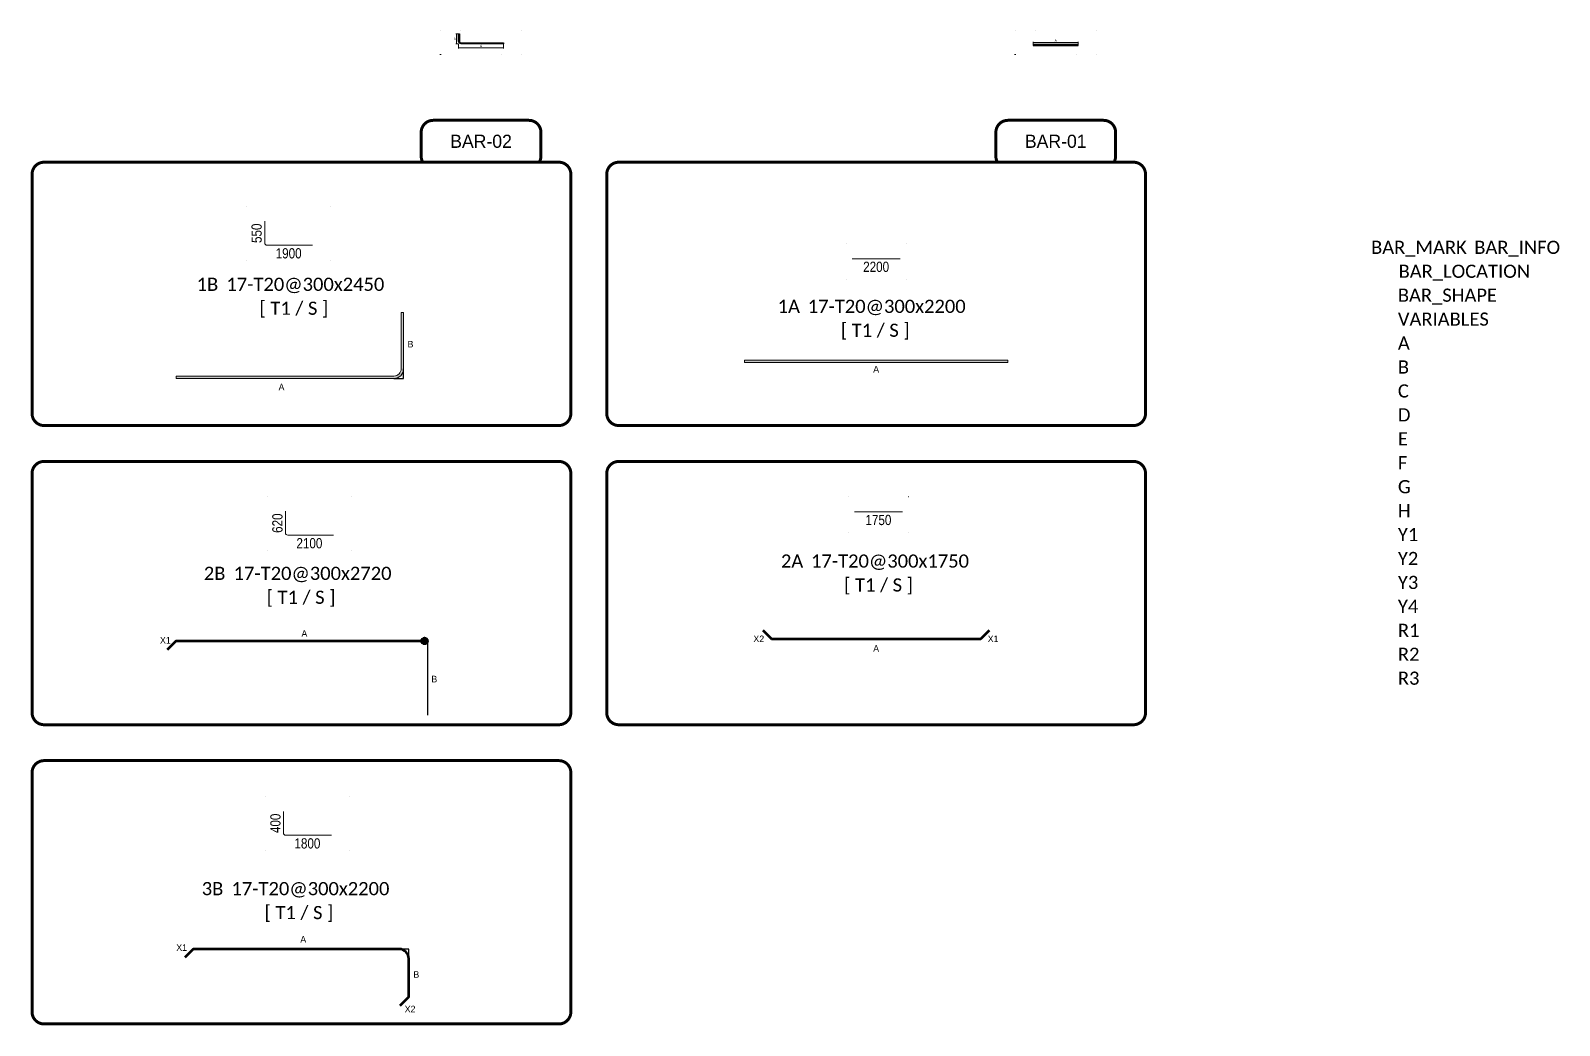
# Model space of a CAD drawing. Header units: millimetres. Extents: x -60174 to 9129, y -15592 to -3144.
# Drawn here: x -3641 to 9129, y -13092 to -4780 of the extents above; entities that cross this region are included whole.
import ezdxf
from ezdxf.enums import TextEntityAlignment as Align

# ---------------------------------------------------------------- set-up
doc = ezdxf.new("R2010")
doc.units = ezdxf.units.MM
doc.header["$LTSCALE"] = 80
doc.linetypes.add('DOT', pattern=[6.35, 0, -6.35])
for name, color, linetype, lineweight in [('S-ANNO-MARK', 2, 'Continuous', 5), ('S-ANNO-TEXT', 3, 'Continuous', 15), ('S-BAR-EXCEL', 4, 'Continuous', 30), ('S-BAR-SEC-HTCH-EXCEL', 253, 'Continuous', 5), ('S-RBAR-SECT', 4, 'Continuous', 9), ('S-RBAR-SECT-HTCH', 252, 'Continuous', 5), ('S-RBAR-TEXT', 3, 'Continuous', 9), ('S-REBAR-MARK', 124, 'Continuous', 9), ('S-REBAR-SHAP', 220, 'Continuous', 9), ('S-SLAB-RBAR', 6, 'Continuous', 53)]:
    doc.layers.add(name, color=color, linetype=linetype, lineweight=lineweight)
doc.styles.add('ARIAL Narrow', font='ARIALN.TTF')
doc.styles.add('ARIAL ROUNDED', font='ARLRDBD.TTF')
doc.styles.add('CALIBRI', font='calibri.ttf')
doc.styles.get("Standard").update_dxf_attribs({"font": 'arial.ttf'})

# ---------------------------------------------------------------- blocks, each defined once
blk = doc.blocks.new('*U8')
at = {"layer": 'S-SLAB-RBAR'}
h = blk.add_hatch(color=0, dxfattribs=at)
h.dxf.hatch_style = 1
edge = h.paths.add_edge_path()
edge.add_arc((977, 0), 25, 0, 360)
at = {"layer": 'Defpoints'}
blk.add_lwpolyline([(1002, 0), (1002, -620)], dxfattribs=at)
at = {"layer": 'S-SLAB-RBAR', "color": 0}
blk.add_lwpolyline([(-1169, -71), (-1098, 0), (1002, 0)], dxfattribs=at)
blk.add_circle((977, 0), 25, dxfattribs=at)
blk = doc.blocks.new('*U7')
at = {"layer": 'S-SLAB-RBAR', "color": 0}
for p, q in [((-1071, 71), (-1000, 0)), ((750, 0), (821, 71))]:
    blk.add_line(p, q, dxfattribs=at)
blk.add_lwpolyline([(-1000, 0), (750, 0)], dxfattribs=at)
blk = doc.blocks.new('*U10')
at = {"layer": 'S-RBAR-SECT-HTCH'}
h = blk.add_hatch(color=256, dxfattribs=at)
h.dxf.hatch_style = 1
h.paths.add_polyline_path([(1133, 20), (1133, 0), (-1067, 0), (-1067, 20)])
at = {"layer": 'S-RBAR-SECT', "color": 0}
blk.add_lwpolyline([(1133, 20), (1133, 0), (-1067, 0), (-1067, 20)], close=True, dxfattribs=at)
blk = doc.blocks.new('*U12')
at = {"layer": 'S-RBAR-SECT-HTCH'}
h = blk.add_hatch(color=256, dxfattribs=at)
h.dxf.hatch_style = 1
edge = h.paths.add_edge_path()
edge.add_line((-677, 20), (1143, 20))
edge.add_arc((1143, 80), 60, 270, 360)
edge.add_line((1203, 80), (1203, 550))
edge.add_line((1203, 550), (1223, 550))
edge.add_line((1223, 550), (1223, 80))
edge.add_arc((1143, 80), 80, -90, 0, ccw=False)
edge.add_line((1143, 0), (-677, 0))
edge.add_line((-677, 0), (-677, 20))
at = {"layer": 'Defpoints'}
blk.add_lwpolyline([(1143, 0), (1223, 0), (1223, 80)], dxfattribs=at)
at = {"layer": 'S-RBAR-SECT', "color": 0}
blk.add_lwpolyline([(-677, 20), (1143, 20, 0.414214), (1203, 80), (1203, 550), (1223, 550), (1223, 80, -0.414214), (1143, 0), (-677, 0)], format="xyb", close=True, dxfattribs=at)
blk = doc.blocks.new('SHAPE-01')
at = {"layer": 'Defpoints', "linetype": 'DOT', "ltscale": 100}
blk.add_lwpolyline([(-250, -175), (250, -175), (250, 125), (-250, 125)], close=True, dxfattribs=at)
at = {"layer": 'S-REBAR-SHAP'}
blk.add_lwpolyline([(200, 0), (-200, 0)], dxfattribs=at)
at = {"layer": 'S-RBAR-TEXT', "style": 'ARIAL Narrow'}
blk.add_attdef('A', text='', height=85, dxfattribs=at).set_placement((0, -67.5), align=Align.MIDDLE_CENTER)
blk = doc.blocks.new('EXCEL-01')
at = {"layer": 'S-BAR-SEC-HTCH-EXCEL'}
h = blk.add_hatch(color=256, dxfattribs=at)
h.dxf.hatch_style = 1
h.paths.add_polyline_path([(150, -116.5), (150, -124), (525, -124), (525, -116.5)])
at = {"linetype": 'DOT'}
blk.add_lwpolyline([(0, -200), (675, -200), (675, 0), (0, 0)], close=True, dxfattribs=at)
at = {"layer": 'S-ANNO-MARK', "color": 7}
for p, q in [((150, -112.5), (150, -94)), ((150, -100), (525, -100)), ((525, -112.5), (525, -94))]:
    blk.add_line(p, q, dxfattribs=at)
for points in [[(163, -95.5), (163, -104.5), (150, -100)], [(512, -95.5), (512, -104.5), (525, -100)]]:
    blk.add_solid(points, dxfattribs=at)
at = {"layer": 'S-BAR-EXCEL', "color": 7}
blk.add_lwpolyline([(150, -124), (525, -124), (525, -116.5), (150, -116.5)], close=True, dxfattribs=at)
at = {"layer": 'S-ANNO-TEXT', "color": 7}
blk.add_text('A', height=18.8, dxfattribs=at).set_placement((337.5, -83.6), align=Align.MIDDLE_CENTER)
blk = doc.blocks.new('EXCEL-02')
at = {"layer": 'S-BAR-SEC-HTCH-EXCEL'}
h = blk.add_hatch(color=256, dxfattribs=at)
h.dxf.hatch_style = 1
edge = h.paths.add_edge_path()
edge.add_line((150, -88), (150, -28))
edge.add_line((150, -28), (158, -28))
edge.add_line((158, -28), (158, -88))
edge.add_arc((172, -88), 15, 180, 270)
edge.add_line((172, -103), (525, -103))
edge.add_line((525, -103), (525, -111))
edge.add_line((525, -111), (172, -111))
edge.add_arc((172, -88), 22.5, 180, 270, ccw=False)
at = {"linetype": 'DOT'}
blk.add_lwpolyline([(0, -200), (675, -200), (675, 0), (0, 0)], close=True, dxfattribs=at)
at = {"layer": 'S-ANNO-MARK', "color": 7}
for p, q in [((146, -28), (127, -28)), ((146, -111), (127, -111)), ((133, -111), (133, -28)), ((150, -115), (150, -150)), ((525, -115), (525, -150)), ((525, -144), (150, -144))]:
    blk.add_line(p, q, dxfattribs=at)
for points in [[(138, -41), (128, -41), (133, -28)], [(138, -98), (128, -98), (133, -111)], [(163, -139), (163, -148), (150, -144)], [(512, -139), (512, -148), (525, -144)]]:
    blk.add_solid(points, dxfattribs=at)
at = {"layer": 'S-BAR-EXCEL', "color": 7}
blk.add_lwpolyline([(150, -88), (150, -28), (158, -28), (158, -88, 0.414214), (172, -103), (525, -103), (525, -111), (172, -111, -0.414214)], format="xyb", close=True, dxfattribs=at)
at = {"layer": 'S-ANNO-TEXT', "color": 7}
for s, p in [('B', (117, -70)), ('A', (338, -127))]:
    blk.add_text(s, height=18.8, dxfattribs=at).set_placement(p, align=Align.MIDDLE_CENTER)
blk = doc.blocks.new('*U36')
at = {"layer": 'Defpoints'}
blk.add_lwpolyline([(80, -80), (80, 0), (0, 0)], dxfattribs=at)
at = {"layer": 'S-SLAB-RBAR', "color": 0}
blk.add_lwpolyline([(9, -471), (80, -400), (80, -80, 0.414214), (0, 0), (-1720, 0), (-1791, -71)], format="xyb", dxfattribs=at)
blk = doc.blocks.new('BAR-INFO')
at = {"style": 'CALIBRI', "flags": 1}
for tag, p in [('BAR_SHAPE', (228, -345)), ('VARIABLES', (228, -545)), ('A', (228, -745)), ('B', (228, -945)), ('C', (228, -1145)), ('D', (228, -1345)), ('E', (228, -1545)), ('F', (228, -1745)), ('G', (228, -1945)), ('H', (228, -2145)), ('Y1', (228, -2345)), ('Y2', (228, -2545)), ('Y3', (228, -2745)), ('Y4', (228, -2945)), ('R1', (228, -3145)), ('R2', (228, -3345)), ('R3', (228, -3545))]:
    blk.add_attdef(tag, text='', height=110, dxfattribs=at).set_placement(p, align=Align.MIDDLE_LEFT)
at = {"layer": 'S-RBAR-TEXT', "style": 'CALIBRI'}
for tag, p in [('BAR_INFO', (1225, 55)), ('BAR_LOCATION', (783, -145))]:
    blk.add_attdef(tag, text='', height=110, dxfattribs=at).set_placement(p, align=Align.MIDDLE_CENTER)
at = {"layer": 'S-REBAR-MARK', "style": 'CALIBRI'}
blk.add_attdef('BAR_MARK', text='', height=110, dxfattribs=at).set_placement((404, 55), align=Align.MIDDLE_CENTER)
blk = doc.blocks.new('*U79')
at = {"layer": 'Defpoints', "linetype": 'DOT', "ltscale": 100}
blk.add_lwpolyline([(-350, -225), (350, -225), (350, 225), (-350, 225)], close=True, dxfattribs=at)
at = {"layer": 'S-REBAR-SHAP'}
blk.add_lwpolyline([(200, -100), (-180, -100, -0.4142136), (-200, -80), (-200, 100)], format="xyb", dxfattribs=at)
at = {"layer": 'S-RBAR-TEXT', "style": 'ARIAL Narrow'}
blk.add_attdef('B', text='', height=85, rotation=90, dxfattribs=at).set_placement((-267.5, 0), align=Align.MIDDLE_CENTER)
blk.add_attdef('A', text='', height=85, dxfattribs=at).set_placement((0, -167.5), align=Align.MIDDLE_CENTER)

msp = doc.modelspace()

# ---------------------------------------------------------------- linework, layer by layer
at = {"layer": 'S-ANNO-MARK', "color": 251, "const_width": 25}
for points in [[(608.145, -5879.764, 0.131652498), (621.542, -5829.764), (621.542, -5629.764, 0.414213562), (521.542, -5529.764), (-278.458, -5529.764, 0.414213562), (-378.458, -5629.764), (-378.458, -5829.764, 0.131652498), (-365.06, -5879.764, 0.131652498)], [(5408.145, -5879.764, 0.131652498), (5421.542, -5829.764), (5421.542, -5629.764, 0.414213562), (5321.542, -5529.764), (4521.542, -5529.764, 0.414213562), (4421.542, -5629.764), (4421.542, -5829.764, 0.131652498), (4434.94, -5879.764, 0.131652498)]]:
    msp.add_lwpolyline(points, format="xyb", dxfattribs=at)
for points in [[(771.542, -5879.764), (-3528.458, -5879.764, 0.414213562), (-3628.458, -5979.764), (-3628.458, -7979.764, 0.414213562), (-3528.458, -8079.764), (771.542, -8079.764, 0.414213562), (871.542, -7979.764), (871.542, -5979.764, 0.414213562)], [(5571.542, -5879.764), (1271.542, -5879.764, 0.414213562), (1171.542, -5979.764), (1171.542, -7979.764, 0.414213562), (1271.542, -8079.764), (5571.542, -8079.764, 0.414213562), (5671.542, -7979.764), (5671.542, -5979.764, 0.414213562)], [(771.542, -8379.764), (-3528.458, -8379.764, 0.414213562), (-3628.458, -8479.764), (-3628.458, -10479.764, 0.414213562), (-3528.458, -10579.764), (771.542, -10579.764, 0.414213562), (871.542, -10479.764), (871.542, -8479.764, 0.414213562)], [(5571.542, -8379.764), (1271.542, -8379.764, 0.414213562), (1171.542, -8479.764), (1171.542, -10479.764, 0.414213562), (1271.542, -10579.764), (5571.542, -10579.764, 0.414213562), (5671.542, -10479.764), (5671.542, -8479.764, 0.414213562)], [(771.542, -10879.764), (-3528.458, -10879.764, 0.414213562), (-3628.458, -10979.764), (-3628.458, -12979.764, 0.414213562), (-3528.458, -13079.764), (771.542, -13079.764, 0.414213562), (871.542, -12979.764), (871.542, -10979.764, 0.414213562)]]:
    msp.add_lwpolyline(points, format="xyb", close=True, dxfattribs=at)

# ---------------------------------------------------------------- block references
at = {"layer": 'S-BAR-SEC-HTCH-EXCEL'}
for name, p in [('EXCEL-02', (-215.958, -4779.764)), ('EXCEL-01', (4584.042, -4779.764))]:
    msp.add_blockref(name, p, dxfattribs=at)
at = {"layer": 'S-RBAR-SECT'}
for name, p in [('*U12', (-1748.573, -7686.649)), ('*U10', (3389.008, -7553.803))]:
    msp.add_blockref(name, p, dxfattribs=at)
at = {"layer": 'S-REBAR-MARK'}
ref = msp.add_blockref('BAR-INFO', (-2257.91, -6954.747), dxfattribs=at)
ref.add_attrib('BAR_MARK', '1B', dxfattribs={"height": 110, "style": 'CALIBRI'}).set_placement((-2163.86, -6899.747), align=Align.MIDDLE_CENTER)
ref.add_attrib('BAR_INFO', '17-T20@300x2450', dxfattribs={"layer": 'S-RBAR-TEXT', "height": 110, "style": 'CALIBRI'}).set_placement((-1346.045, -6899.747), align=Align.MIDDLE_CENTER)
ref.add_attrib('BAR_LOCATION', '[ T1 / S ]', dxfattribs={"layer": 'S-RBAR-TEXT', "height": 110, "style": 'CALIBRI'}).set_placement((-1441.745, -7099.747), align=Align.MIDDLE_CENTER)
ref = msp.add_blockref('BAR-INFO', (2597.958, -7138.811), dxfattribs=at)
ref.add_attrib('BAR_MARK', '1A', dxfattribs={"height": 110, "style": 'CALIBRI'}).set_placement((2692.008, -7083.811), align=Align.MIDDLE_CENTER)
ref.add_attrib('BAR_INFO', '17-T20@300x2200', dxfattribs={"layer": 'S-RBAR-TEXT', "height": 110, "style": 'CALIBRI'}).set_placement((3509.822, -7083.811), align=Align.MIDDLE_CENTER)
ref.add_attrib('BAR_LOCATION', '[ T1 / S ]', dxfattribs={"layer": 'S-RBAR-TEXT', "height": 110, "style": 'CALIBRI'}).set_placement((3414.122, -7283.811), align=Align.MIDDLE_CENTER)
ref = msp.add_blockref('BAR-INFO', (2625.466, -9267.096), dxfattribs=at)
ref.add_attrib('BAR_MARK', '2A', dxfattribs={"height": 110, "style": 'CALIBRI'}).set_placement((2719.516, -9212.096), align=Align.MIDDLE_CENTER)
ref.add_attrib('BAR_INFO', '17-T20@300x1750', dxfattribs={"layer": 'S-RBAR-TEXT', "height": 110, "style": 'CALIBRI'}).set_placement((3537.33, -9212.096), align=Align.MIDDLE_CENTER)
ref.add_attrib('BAR_LOCATION', '[ T1 / S ]', dxfattribs={"layer": 'S-RBAR-TEXT', "height": 110, "style": 'CALIBRI'}).set_placement((3441.63, -9412.096), align=Align.MIDDLE_CENTER)
ref = msp.add_blockref('BAR-INFO', (-2197.797, -9369.85), dxfattribs=at)
ref.add_attrib('BAR_MARK', '2B', dxfattribs={"height": 110, "style": 'CALIBRI'}).set_placement((-2103.747, -9314.85), align=Align.MIDDLE_CENTER)
ref.add_attrib('BAR_INFO', '17-T20@300x2720', dxfattribs={"layer": 'S-RBAR-TEXT', "height": 110, "style": 'CALIBRI'}).set_placement((-1285.932, -9314.85), align=Align.MIDDLE_CENTER)
ref.add_attrib('BAR_LOCATION', '[ T1 / S ]', dxfattribs={"layer": 'S-RBAR-TEXT', "height": 110, "style": 'CALIBRI'}).set_placement((-1381.632, -9514.85), align=Align.MIDDLE_CENTER)
ref = msp.add_blockref('BAR-INFO', (-2215.494, -12004.302), dxfattribs=at)
ref.add_attrib('BAR_MARK', '3B', dxfattribs={"height": 110, "style": 'CALIBRI'}).set_placement((-2121.444, -11949.302), align=Align.MIDDLE_CENTER)
ref.add_attrib('BAR_INFO', '17-T20@300x2200', dxfattribs={"layer": 'S-RBAR-TEXT', "height": 110, "style": 'CALIBRI'}).set_placement((-1303.629, -11949.302), align=Align.MIDDLE_CENTER)
ref.add_attrib('BAR_LOCATION', '[ T1 / S ]', dxfattribs={"layer": 'S-RBAR-TEXT', "height": 110, "style": 'CALIBRI'}).set_placement((-1399.33, -12149.302), align=Align.MIDDLE_CENTER)
at = {"layer": 'S-REBAR-SHAP'}
for name, p, values in [('*U79', (-1485.509, -6473.442), {'A': '1900', 'B': '550'}), ('SHAPE-01', (3421.542, -6685.974), {'A': '2200'}), ('*U79', (-1312.111, -8895.733), {'A': '2100', 'B': '620'}), ('SHAPE-01', (3440.481, -8801.411), {'A': '1750'}), ('*U79', (-1328.641, -11403.673), {'A': '1800', 'B': '400'})]:
    msp.add_blockref(name, p, dxfattribs=at).add_auto_attribs(values)
at = {"layer": 'S-SLAB-RBAR'}
msp.add_blockref('*U7', (3546.542, -9861.505), dxfattribs=at)
at = {"layer": 'S-SLAB-RBAR', "color": 215, "true_color": 0xa953a0}
msp.add_blockref('*U8', (-1327.689, -9879.806), dxfattribs=at)
at = {"layer": 'S-SLAB-RBAR', "color": 1}
msp.add_blockref('*U36', (-561.99, -12454.463), dxfattribs=at)

# ---------------------------------------------------------------- texts
at = {"style": 'CALIBRI', "flags": 1}
for tag, p in [('BAR_SHAPE', (7779.346, -6990.745)), ('VARIABLES', (7779.346, -7190.745)), ('A', (7779.346, -7390.745)), ('B', (7779.346, -7590.745)), ('C', (7779.346, -7790.745)), ('D', (7779.346, -7990.745)), ('E', (7779.346, -8190.745)), ('F', (7779.346, -8390.745)), ('G', (7779.346, -8590.745)), ('H', (7779.346, -8790.745)), ('Y1', (7779.346, -8990.745)), ('Y2', (7779.346, -9190.745)), ('Y3', (7779.346, -9390.745)), ('Y4', (7779.346, -9590.745)), ('R1', (7779.346, -9790.745)), ('R2', (7779.346, -9990.745)), ('R3', (7779.346, -10190.745))]:
    msp.add_attdef(tag, text='', height=110, dxfattribs=at).set_placement(p, align=Align.MIDDLE_LEFT)
at = {"layer": 'Defpoints', "style": 'ARIAL ROUNDED'}
for s, p in [('B', (-467.618, -7400.024)), ('A', (3421.542, -7609.689)), ('A', (-1545.083, -7758.403)), ('A', (-1354.127, -9817.383)), ('X1', (-2515.061, -9874.083)), ('X2', (2441.242, -9862.126)), ('A', (3421.542, -9941.978)), ('X1', (4398.335, -9862.126)), ('B', (-269.025, -10198.279)), ('A', (-1363.351, -12372.985)), ('X1', (-2379.041, -12441.821)), ('B', (-418.999, -12666.62)), ('X2', (-471.016, -12955.358))]:
    msp.add_text(s, height=55, dxfattribs=at).set_placement(p, align=Align.MIDDLE_CENTER)
at = {"layer": 'S-ANNO-MARK', "color": 1, "style": 'ARIAL ROUNDED'}
for s, p in [('BAR-02', (121.542, -5704.764)), ('BAR-01', (4921.542, -5704.764))]:
    msp.add_text(s, height=110, dxfattribs=at).set_placement(p, align=Align.MIDDLE_CENTER)
at = {"layer": 'S-RBAR-TEXT', "style": 'CALIBRI'}
for tag, p in [('BAR_INFO', (8776.077, -6590.745)), ('BAR_LOCATION', (8334.296, -6790.745))]:
    msp.add_attdef(tag, text='', height=110, dxfattribs=at).set_placement(p, align=Align.MIDDLE_CENTER)
at = {"layer": 'S-REBAR-MARK', "style": 'CALIBRI'}
msp.add_attdef('BAR_MARK', text='', height=110, dxfattribs=at).set_placement((7954.827, -6590.745), align=Align.MIDDLE_CENTER)

doc.saveas('drawing.dxf')
